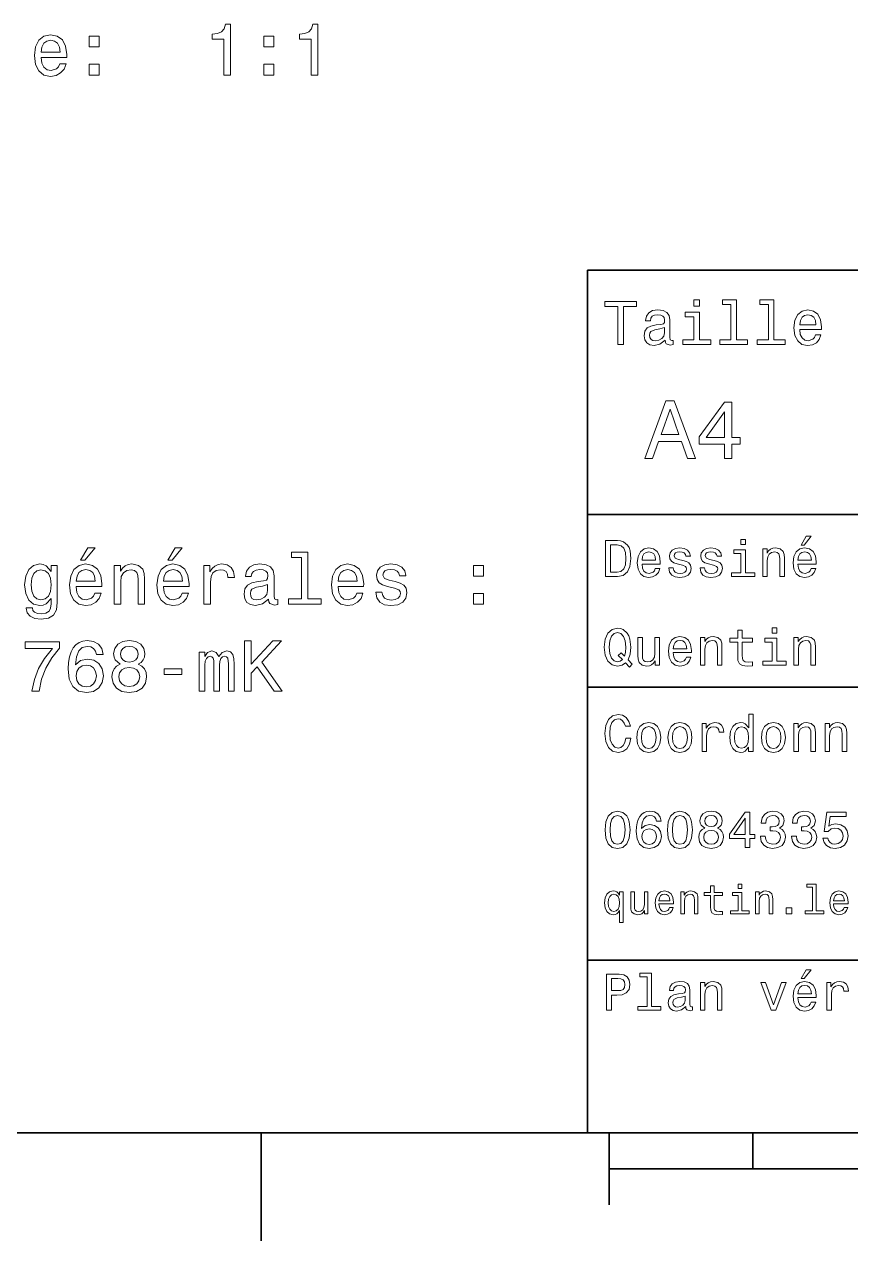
# Model space of a CAD drawing. Extents: x 0 to 297, y 0 to 210.
# Drawn here: x 57.8 to 115.3, y 2.5 to 87.1 of the extents above; entities that cross this region are included whole.
import ezdxf

# ---------------------------------------------------------------- set-up
doc = ezdxf.new("R2010")
doc.units = 0

msp = doc.modelspace()

# ---------------------------------------------------------------- linework, layer by layer
at = {"color": 7, "lineweight": 35}
for p, q in [((97, 10), (97, 70)), ((97, 70), (287, 70)), ((97, 53), (162, 53)), ((97, 41), (162, 41)), ((97, 22), (162, 22)), ((10, 10), (287, 10)), ((97, 10), (287, 10)), ((98.5, 7.5), (198.5, 7.5))]:
    msp.add_line(p, q, dxfattribs=at)
at = {"color": 7, "lineweight": 35, "ltscale": 0.1875}
msp.add_line((74.300003, 10), (74.300003, 2.5), dxfattribs=at)
at = {"color": 7, "lineweight": 35, "ltscale": 0.125}
msp.add_line((98.5, 10), (98.5, 5), dxfattribs=at)
at = {"color": 7, "lineweight": 35, "ltscale": 0.0625}
msp.add_line((108.5, 10), (108.5, 7.5), dxfattribs=at)
at = {"color": 7, "lineweight": 13}
for points in [[(58.988926, 84.805511), (60.764141, 84.805511), (60.769184, 85.012283), (60.688492, 85.592255), (60.466591, 86.025978), (60.113564, 86.288223), (59.644547, 86.384041), (59.185612, 86.28318), (58.832584, 86.000755), (58.60564, 85.541824), (58.524948, 84.936638), (58.600597, 84.316322), (58.827541, 83.862427), (59.175526, 83.580009), (59.629417, 83.484192), (60.022789, 83.549751), (60.345554, 83.721222), (60.582584, 83.993553), (60.718754, 84.356667), (60.279991, 84.356667), (60.189213, 84.154938), (60.05809, 84.003639), (59.684891, 83.882607), (59.397427, 83.93808), (59.180569, 84.114594), (59.03936, 84.402054), (58.988926, 84.790382)], [(71.697861, 83.580009), (72.156792, 83.580009), (72.156792, 87.105225), (71.813858, 87.105225), (71.723076, 86.797592), (71.541519, 86.59082), (71.264145, 86.46978), (70.880859, 86.429436), (70.880859, 86.071365), (71.697861, 86.071365)], [(77.769905, 83.580009), (78.228836, 83.580009), (78.228836, 87.105225), (77.885895, 87.105225), (77.79512, 86.797592), (77.613564, 86.59082), (77.336182, 86.46978), (76.952904, 86.429436), (76.952904, 86.071365), (77.769905, 86.071365)], [(58.988926, 85.178711), (59.044403, 85.526695), (59.180569, 85.783897), (59.387341, 85.940239), (59.659676, 85.995712), (59.926964, 85.940239), (60.133739, 85.783897), (60.259819, 85.526695), (60.305206, 85.178711)], [(62.332588, 85.536781), (63.028549, 85.536781), (63.028549, 86.288223), (62.332588, 86.288223)], [(74.476677, 85.536781), (75.172638, 85.536781), (75.172638, 86.288223), (74.476677, 86.288223)], [(62.332588, 83.580009), (63.028549, 83.580009), (63.028549, 84.331451), (62.332588, 84.331451)], [(74.476677, 83.580009), (75.172638, 83.580009), (75.172638, 84.331451), (74.476677, 84.331451)], [(99.102303, 64.837173), (99.5, 64.837173), (99.5, 67.47406), (100.407784, 67.47406), (100.407784, 67.837173), (98.190201, 67.837173), (98.190201, 67.47406), (99.102303, 67.47406)], [(104.786743, 67.940918), (104.384727, 67.940918), (104.384727, 67.508644), (104.786743, 67.508644)], [(106.969742, 67.621033), (106.969742, 65.157059), (106.187317, 65.157059), (106.187317, 64.837173), (108.128242, 64.837173), (108.128242, 65.157059), (107.350143, 65.157059), (107.350143, 67.940918), (106.373199, 67.940918), (106.373199, 67.621033)], [(109.572044, 67.621033), (109.572044, 65.157059), (108.789627, 65.157059), (108.789627, 64.837173), (110.730545, 64.837173), (110.730545, 65.157059), (109.952454, 65.157059), (109.952454, 67.940918), (108.975502, 67.940918), (108.975502, 67.621033)], [(102.387611, 65.139771), (102.387611, 65.126801), (102.409225, 64.979828), (102.47406, 64.876076), (102.746399, 64.793945), (102.958214, 64.828529), (102.958214, 65.122475), (102.867432, 65.109505), (102.746399, 65.165703), (102.724785, 65.338615), (102.724785, 66.540344), (102.672913, 66.84726), (102.521614, 67.0634), (102.257927, 67.193085), (101.886169, 67.240631), (101.523056, 67.188759), (101.255043, 67.041786), (101.086456, 66.812675), (101.030258, 66.510086), (101.030258, 66.484146), (101.371758, 66.484146), (101.402016, 66.665703), (101.497116, 66.795387), (101.65274, 66.873199), (101.873199, 66.903458), (102.085014, 66.881844), (102.236313, 66.817001), (102.327087, 66.704605), (102.357346, 66.548988), (102.340057, 66.367432), (102.270897, 66.276657), (102.097984, 66.233429), (101.773773, 66.198845), (101.402016, 66.121033), (101.138329, 65.982704), (100.982712, 65.766571), (100.935158, 65.446686), (100.978386, 65.161385), (101.112389, 64.949562), (101.328529, 64.815559), (101.626801, 64.768013), (102.028816, 64.858788)], [(104.773773, 65.157059), (104.773773, 67.080688), (103.796829, 67.080688), (103.796829, 66.756485), (104.393372, 66.756485), (104.393372, 65.157059), (103.615273, 65.157059), (103.615273, 64.837173), (105.560516, 64.837173), (105.560516, 65.157059)], [(111.750717, 65.887604), (113.272339, 65.887604), (113.276657, 66.064842), (113.207497, 66.561958), (113.017288, 66.933716), (112.714699, 67.158501), (112.312683, 67.240631), (111.919312, 67.154175), (111.616714, 66.912102), (111.422188, 66.51873), (111.353027, 66), (111.41787, 65.4683), (111.612396, 65.079247), (111.91066, 64.837173), (112.299713, 64.755043), (112.636887, 64.811234), (112.913544, 64.958214), (113.116714, 65.191643), (113.233429, 65.502876), (112.857346, 65.502876), (112.779541, 65.329971), (112.667145, 65.200287), (112.34726, 65.096542), (112.100868, 65.144089), (111.914986, 65.295387), (111.793945, 65.541786), (111.750717, 65.874634)], [(111.750717, 66.207489), (111.798271, 66.50576), (111.914986, 66.726219), (112.092216, 66.860229), (112.325653, 66.907776), (112.554756, 66.860229), (112.731987, 66.726219), (112.840057, 66.50576), (112.878967, 66.207489)], [(102.344383, 65.649857), (102.292511, 65.425072), (102.154182, 65.252159), (101.946686, 65.139771), (101.691643, 65.100861), (101.527374, 65.122475), (101.41066, 65.191643), (101.337173, 65.312675), (101.315559, 65.481262), (101.332855, 65.632561), (101.402016, 65.740631), (101.678673, 65.861671), (102.028816, 65.913544), (102.344383, 66.017288)], [(100.982712, 56.9049), (101.51297, 56.9049), (101.933716, 58.080692), (103.530258, 58.080692), (103.951012, 56.9049), (104.492798, 56.9049), (103.028816, 60.910664), (102.440926, 60.910664)], [(102.118156, 58.570606), (102.734871, 60.334293), (103.351585, 58.570606)], [(106.521614, 56.9049), (107.040344, 56.9049), (107.040344, 57.896255), (107.610954, 57.896255), (107.610954, 58.357349), (107.040344, 58.357349), (107.040344, 60.818443), (106.515854, 60.818443), (104.763687, 58.403458), (104.763687, 57.896255), (106.521614, 57.896255)], [(105.247841, 58.357349), (106.521614, 60.149857), (106.521614, 58.357349)], [(99.080688, 51.190563), (98.248558, 51.190563), (98.248558, 48.690563), (99.080688, 48.690563), (99.473343, 48.769814), (99.765129, 49.011169), (99.945244, 49.40382), (100.010086, 49.940563), (99.952446, 50.488113), (99.880402, 50.70425), (99.779541, 50.877163), (99.487755, 51.111313), (99.296829, 51.168949)], [(99.055473, 50.891571), (99.329254, 50.837536), (99.516571, 50.671829), (99.628242, 50.376442), (99.664268, 49.940563), (99.624641, 49.519093), (99.51297, 49.223705), (99.322044, 49.047192), (99.055473, 48.989555), (98.583572, 48.989555), (98.583572, 50.891571)], [(107.992798, 51.27702), (107.657784, 51.27702), (107.657784, 50.916786), (107.992798, 50.916786)], [(111.84726, 50.88797), (112.059799, 50.88797), (112.560516, 51.500362), (112.207489, 51.500362)], [(61.736687, 49.84169), (62.034237, 49.84169), (62.735245, 50.699036), (62.241009, 50.699036)], [(67.808731, 49.84169), (68.106277, 49.84169), (68.807289, 50.699036), (68.313049, 50.699036)], [(77.103394, 50.013157), (77.103394, 47.138519), (76.190575, 47.138519), (76.190575, 46.76532), (78.454987, 46.76532), (78.454987, 47.138519), (77.547203, 47.138519), (77.547203, 50.386356), (76.407433, 50.386356), (76.407433, 50.013157)], [(100.784584, 49.565922), (102.052597, 49.565922), (102.056198, 49.713619), (101.998558, 50.127884), (101.840057, 50.437683), (101.587898, 50.625), (101.252884, 50.693443), (100.925072, 50.621399), (100.672913, 50.41967), (100.510803, 50.091862), (100.453171, 49.659584), (100.507202, 49.216499), (100.669312, 48.892292), (100.91787, 48.690563), (101.242073, 48.62212), (101.523056, 48.668949), (101.753601, 48.791428), (101.922913, 48.98595), (102.020172, 49.245319), (101.706772, 49.245319), (101.64193, 49.101227), (101.548271, 48.993156), (101.2817, 48.9067), (101.07637, 48.946327), (100.921471, 49.072407), (100.820602, 49.27774), (100.784584, 49.555115)], [(100.784584, 49.832493), (100.824211, 50.081055), (100.921471, 50.264771), (101.069168, 50.376442), (101.263687, 50.416069), (101.454613, 50.376442), (101.602303, 50.264771), (101.69236, 50.081055), (101.724785, 49.832493)], [(103.623199, 49.818085), (103.317001, 49.890129), (103.090057, 49.972984), (103.014412, 50.142292), (103.036026, 50.261169), (103.111671, 50.347622), (103.234146, 50.401657), (103.41066, 50.423271), (103.579971, 50.401657), (103.713257, 50.336815), (103.799713, 50.239555), (103.835732, 50.109871), (104.145531, 50.109871), (104.145531, 50.117077), (104.091499, 50.351227), (103.943802, 50.534943), (103.713257, 50.650219), (103.41066, 50.693443), (103.104469, 50.650219), (102.881126, 50.531342), (102.740631, 50.354828), (102.697403, 50.131485), (102.729828, 49.915348), (102.830688, 49.76405), (102.996399, 49.655983), (103.237755, 49.580334), (103.590775, 49.493877), (103.806915, 49.40382), (103.864555, 49.331772), (103.886169, 49.223705), (103.853745, 49.09042), (103.767288, 48.989555), (103.626801, 48.924713), (103.439484, 48.903099), (103.241356, 48.924713), (103.09726, 49.000362), (103, 49.122841), (102.960373, 49.292149), (102.654175, 49.292149), (102.704613, 49.003963), (102.852303, 48.795029), (103.086456, 48.668949), (103.41066, 48.62212), (103.749283, 48.668949), (103.997841, 48.795029), (104.149139, 48.996758), (104.203171, 49.259727), (104.163544, 49.486671), (104.051872, 49.641571), (103.868156, 49.742435)], [(105.791786, 49.818085), (105.485588, 49.890129), (105.258644, 49.972984), (105.182999, 50.142292), (105.204613, 50.261169), (105.280258, 50.347622), (105.40274, 50.401657), (105.579254, 50.423271), (105.748558, 50.401657), (105.881844, 50.336815), (105.9683, 50.239555), (106.004326, 50.109871), (106.314117, 50.109871), (106.314117, 50.117077), (106.260086, 50.351227), (106.112396, 50.534943), (105.881844, 50.650219), (105.579254, 50.693443), (105.273056, 50.650219), (105.049713, 50.531342), (104.909225, 50.354828), (104.865997, 50.131485), (104.898415, 49.915348), (104.999283, 49.76405), (105.164986, 49.655983), (105.406342, 49.580334), (105.759369, 49.493877), (105.975502, 49.40382), (106.033142, 49.331772), (106.054756, 49.223705), (106.022339, 49.09042), (105.935883, 48.989555), (105.795387, 48.924713), (105.60807, 48.903099), (105.409943, 48.924713), (105.265854, 49.000362), (105.168587, 49.122841), (105.12896, 49.292149), (104.822769, 49.292149), (104.873199, 49.003963), (105.020897, 48.795029), (105.255043, 48.668949), (105.579254, 48.62212), (105.91787, 48.668949), (106.166428, 48.795029), (106.317726, 48.996758), (106.371758, 49.259727), (106.33213, 49.486671), (106.220459, 49.641571), (106.036743, 49.742435)], [(107.981987, 48.957134), (107.981987, 50.560158), (107.16787, 50.560158), (107.16787, 50.289986), (107.664986, 50.289986), (107.664986, 48.957134), (107.016571, 48.957134), (107.016571, 48.690563), (108.637611, 48.690563), (108.637611, 48.957134)], [(109.181557, 48.690563), (109.498558, 48.690563), (109.498558, 49.807278), (109.530983, 50.063042), (109.635445, 50.250362), (109.797546, 50.365635), (110.013687, 50.408863), (110.1866, 50.372841), (110.29467, 50.275578), (110.348701, 50.113472), (110.366714, 49.897335), (110.366714, 48.690563), (110.683716, 48.690563), (110.683716, 49.962177), (110.669312, 50.217941), (110.604469, 50.430477), (110.39193, 50.625), (110.060516, 50.693443), (109.876801, 50.668228), (109.721901, 50.599785), (109.588615, 50.484512), (109.484146, 50.329613), (109.484146, 50.625), (109.181557, 50.625)], [(111.627518, 49.565922), (112.895531, 49.565922), (112.899132, 49.713619), (112.841499, 50.127884), (112.682999, 50.437683), (112.430832, 50.625), (112.095825, 50.693443), (111.768013, 50.621399), (111.515854, 50.41967), (111.353745, 50.091862), (111.296112, 49.659584), (111.350143, 49.216499), (111.512245, 48.892292), (111.760803, 48.690563), (112.085014, 48.62212), (112.365997, 48.668949), (112.596542, 48.791428), (112.765854, 48.98595), (112.863113, 49.245319), (112.549713, 49.245319), (112.484871, 49.101227), (112.391212, 48.993156), (112.124641, 48.9067), (111.919312, 48.946327), (111.764412, 49.072407), (111.663544, 49.27774), (111.627518, 49.555115)], [(111.627518, 49.832493), (111.667145, 50.081055), (111.764412, 50.264771), (111.912102, 50.376442), (112.106628, 50.416069), (112.297546, 50.376442), (112.445244, 50.264771), (112.535301, 50.081055), (112.567726, 49.832493)], [(60.11277, 46.886356), (60.11277, 49.473534), (59.689137, 49.473534), (59.689137, 49.034771), (59.341156, 49.433186), (59.129337, 49.53405), (58.892307, 49.569355), (58.463634, 49.468491), (58.130779, 49.186069), (57.913921, 48.732178), (57.838272, 48.121948), (57.913921, 47.506676), (58.130779, 47.052784), (58.463634, 46.76532), (58.892307, 46.669498), (59.13438, 46.7048), (59.336113, 46.795578), (59.689137, 47.178864), (59.689137, 46.795578), (59.648792, 46.492985), (59.537842, 46.276127), (59.326023, 46.150047), (59.008301, 46.104656), (58.730923, 46.134918), (58.534237, 46.210564), (58.418243, 46.34169), (58.382942, 46.5182), (57.954266, 46.5182), (57.954266, 46.498028), (58.019829, 46.175262), (58.221558, 45.933186), (58.544323, 45.776848), (58.983086, 45.721371), (59.50758, 45.79702), (59.855564, 46.008835), (60.05225, 46.376991)], [(58.297207, 48.121948), (58.342594, 48.570797), (58.478764, 48.903648), (58.690578, 49.100334), (58.973, 49.17094), (59.27055, 49.100334), (59.492451, 48.903648), (59.62862, 48.570797), (59.67905, 48.121948), (59.62862, 47.663013), (59.492451, 47.335205), (59.27055, 47.133476), (58.973, 47.067913), (58.690578, 47.133476), (58.478764, 47.335205), (58.342594, 47.668056)], [(61.42905, 47.990826), (63.204266, 47.990826), (63.209309, 48.197598), (63.128616, 48.777569), (62.906715, 49.211285), (62.553688, 49.473534), (62.084671, 49.569355), (61.625736, 49.468491), (61.272709, 49.186069), (61.045765, 48.727135), (60.965073, 48.121948), (61.040722, 47.501633), (61.267666, 47.047741), (61.61565, 46.76532), (62.069538, 46.669498), (62.462914, 46.735062), (62.785679, 46.906528), (63.022709, 47.178864), (63.158878, 47.541977), (62.720116, 47.541977), (62.629337, 47.340248), (62.498215, 47.18895), (62.125015, 47.067913), (61.837551, 47.12339), (61.620693, 47.299904), (61.479481, 47.587364), (61.42905, 47.975693)], [(61.42905, 48.364021), (61.484524, 48.712006), (61.620693, 48.969212), (61.827465, 49.125549), (62.0998, 49.181026), (62.367092, 49.125549), (62.573864, 48.969212), (62.699944, 48.712006), (62.745331, 48.364021)], [(64.076744, 46.76532), (64.520546, 46.76532), (64.520546, 48.32872), (64.565933, 48.68679), (64.712189, 48.949036), (64.939133, 49.11042), (65.24173, 49.17094), (65.483803, 49.120506), (65.635101, 48.984341), (65.710754, 48.757393), (65.735962, 48.4548), (65.735962, 46.76532), (66.179771, 46.76532), (66.179771, 48.545578), (66.159592, 48.903648), (66.068817, 49.201199), (65.771271, 49.473534), (65.307297, 49.569355), (65.050087, 49.53405), (64.833229, 49.438232), (64.646629, 49.276848), (64.500374, 49.05999), (64.500374, 49.473534), (64.076744, 49.473534)], [(67.501099, 47.990826), (69.276306, 47.990826), (69.281357, 48.197598), (69.200661, 48.777569), (68.97876, 49.211285), (68.625732, 49.473534), (68.156715, 49.569355), (67.697784, 49.468491), (67.344757, 49.186069), (67.117813, 48.727135), (67.037117, 48.121948), (67.112762, 47.501633), (67.339706, 47.047741), (67.687698, 46.76532), (68.141586, 46.669498), (68.534958, 46.735062), (68.857727, 46.906528), (69.094757, 47.178864), (69.230927, 47.541977), (68.79216, 47.541977), (68.701385, 47.340248), (68.570259, 47.18895), (68.19706, 47.067913), (67.909592, 47.12339), (67.692734, 47.299904), (67.551529, 47.587364), (67.501099, 47.975693)], [(67.501099, 48.364021), (67.556564, 48.712006), (67.692734, 48.969212), (67.899506, 49.125549), (68.171844, 49.181026), (68.439133, 49.125549), (68.645905, 48.969212), (68.771988, 48.712006), (68.817375, 48.364021)], [(70.315216, 46.76532), (70.759018, 46.76532), (70.759018, 48.313591), (70.804413, 48.68679), (70.940575, 48.954079), (71.162476, 49.115463), (71.460022, 49.17094), (71.681931, 49.135635), (71.848358, 49.034771), (71.949219, 48.863304), (71.984528, 48.631313), (72.433365, 48.631313), (72.372849, 49.039814), (72.206421, 49.332321), (71.929047, 49.508835), (71.550804, 49.569355), (71.293602, 49.529007), (71.071701, 49.428143), (70.875015, 49.256676), (70.718674, 49.024685), (70.718674, 49.473534), (70.315216, 49.473534)], [(74.793594, 47.118347), (74.793594, 47.103214), (74.818817, 46.931747), (74.894463, 46.810707), (75.212189, 46.714886), (75.459305, 46.755234), (75.459305, 47.098171), (75.353394, 47.083042), (75.212189, 47.148605), (75.186966, 47.350334), (75.186966, 48.75235), (75.12645, 49.11042), (74.949936, 49.362583), (74.642303, 49.513878), (74.208588, 49.569355), (73.784958, 49.508835), (73.472275, 49.337364), (73.275589, 49.070076), (73.210022, 48.717049), (73.210022, 48.68679), (73.608444, 48.68679), (73.643745, 48.898605), (73.7547, 49.049904), (73.936249, 49.140678), (74.193451, 49.175983), (74.440575, 49.150768), (74.617088, 49.075119), (74.722992, 48.943993), (74.758301, 48.76244), (74.738129, 48.550621), (74.657433, 48.444714), (74.455704, 48.394283), (74.077461, 48.353935), (73.643745, 48.263157), (73.336105, 48.101776), (73.154556, 47.849613), (73.099075, 47.476414), (73.149506, 47.143562), (73.305847, 46.896442), (73.558014, 46.740105), (73.905991, 46.684628), (74.375015, 46.790535)], [(79.645187, 47.990826), (81.420395, 47.990826), (81.425446, 48.197598), (81.344749, 48.777569), (81.122849, 49.211285), (80.769821, 49.473534), (80.300804, 49.569355), (79.841873, 49.468491), (79.488846, 49.186069), (79.261902, 48.727135), (79.181206, 48.121948), (79.256851, 47.501633), (79.483795, 47.047741), (79.831787, 46.76532), (80.285675, 46.669498), (80.679047, 46.735062), (81.001816, 46.906528), (81.238846, 47.178864), (81.375015, 47.541977), (80.936249, 47.541977), (80.845474, 47.340248), (80.714348, 47.18895), (80.341148, 47.067913), (80.05368, 47.12339), (79.836823, 47.299904), (79.695618, 47.587364), (79.645187, 47.975693)], [(79.645187, 48.364021), (79.700653, 48.712006), (79.836823, 48.969212), (80.043594, 49.125549), (80.315933, 49.181026), (80.583221, 49.125549), (80.789993, 48.969212), (80.916077, 48.712006), (80.961464, 48.364021)], [(83.619247, 48.343849), (83.190567, 48.444714), (82.872849, 48.560707), (82.766937, 48.797741), (82.797195, 48.964169), (82.903107, 49.085205), (83.074577, 49.160854), (83.321693, 49.191113), (83.558731, 49.160854), (83.745331, 49.070076), (83.866364, 48.933907), (83.916794, 48.75235), (84.35051, 48.75235), (84.35051, 48.76244), (84.274864, 49.090248), (84.068092, 49.347454), (83.745331, 49.508835), (83.321693, 49.569355), (82.893021, 49.508835), (82.580338, 49.342407), (82.383652, 49.095291), (82.323135, 48.782612), (82.36853, 48.480019), (82.509735, 48.2682), (82.741722, 48.116905), (83.07962, 48.010998), (83.573853, 47.889961), (83.87645, 47.763878), (83.957138, 47.663013), (83.987396, 47.511719), (83.942017, 47.325119), (83.820976, 47.183907), (83.62429, 47.093128), (83.362045, 47.06287), (83.084663, 47.093128), (82.882935, 47.199036), (82.746765, 47.370506), (82.691292, 47.60754), (82.262619, 47.60754), (82.333221, 47.204082), (82.539993, 46.911575), (82.867805, 46.735062), (83.321693, 46.669498), (83.795761, 46.735062), (84.143738, 46.911575), (84.35556, 47.193993), (84.431206, 47.562149), (84.375732, 47.879871), (84.219391, 48.096733), (83.962189, 48.237942)], [(89.06089, 48.722092), (89.756851, 48.722092), (89.756851, 49.473534), (89.06089, 49.473534)], [(74.743164, 47.713448), (74.682648, 47.451199), (74.521271, 47.24947), (74.27919, 47.118347), (73.981644, 47.072956), (73.789993, 47.098171), (73.653831, 47.178864), (73.5681, 47.320076), (73.542877, 47.516762), (73.563049, 47.693275), (73.643745, 47.819355), (73.966507, 47.960564), (74.375015, 48.021084), (74.743164, 48.14212)], [(89.06089, 46.76532), (89.756851, 46.76532), (89.756851, 47.516762), (89.06089, 47.516762)], [(99.642654, 42.685879), (99.916428, 42.401295), (100.107346, 42.592216), (99.811958, 42.894814), (99.963257, 43.305473), (100.010086, 43.780979), (99.941643, 44.339336), (99.862389, 44.56628), (99.757927, 44.753601), (99.46254, 45.009365), (99.282417, 45.074207), (99.084297, 45.099422), (98.702446, 45.009365), (98.41066, 44.757202), (98.223343, 44.342937), (98.158501, 43.780979), (98.223343, 43.219021), (98.407059, 42.804756), (98.698845, 42.548992), (99.084297, 42.462536), (99.397697, 42.520172)], [(107.438042, 44.130402), (107.438042, 43.161381), (107.459656, 42.84798), (107.560516, 42.631844), (107.762245, 42.505764), (108.104469, 42.462536), (108.479111, 42.480545), (108.479111, 42.754322), (108.20533, 42.732708), (107.956772, 42.761528), (107.823486, 42.851585), (107.765854, 43.00288), (107.755043, 43.215416), (107.755043, 44.130402), (108.479111, 44.130402), (108.479111, 44.400574), (107.755043, 44.400574), (107.755043, 44.966137), (107.438042, 44.966137), (107.438042, 44.400574), (106.890488, 44.400574), (106.890488, 44.130402)], [(110.161385, 45.117435), (109.82637, 45.117435), (109.82637, 44.757202), (110.161385, 44.757202)], [(58.347637, 40.718491), (58.857006, 40.718491), (59.02343, 41.550625), (59.315937, 42.327282), (59.729485, 43.048462), (60.269108, 43.724255), (60.269108, 44.142841), (57.86853, 44.142841), (57.86853, 43.683907), (59.784958, 43.683907), (59.230202, 43.003075), (58.811615, 42.291977), (58.519108, 41.535492)], [(63.295044, 43.275406), (63.199223, 43.683907), (62.977322, 43.986504), (62.63438, 44.178146), (62.190578, 44.243706), (61.893028, 44.208405), (61.635822, 44.112583), (61.408878, 43.956242), (61.217236, 43.734341), (61.065937, 43.456963), (60.954987, 43.119068), (60.88438, 42.720654), (60.864208, 42.271805), (60.944901, 41.555668), (61.192017, 41.036213), (61.590435, 40.723534), (62.135101, 40.617626), (62.624294, 40.708405), (62.997494, 40.945435), (63.239567, 41.318634), (63.325302, 41.792698), (63.239567, 42.271805), (63.00758, 42.639961), (62.649509, 42.871948), (62.205708, 42.952641), (61.726601, 42.851776), (61.36853, 42.564312), (61.44418, 43.119068), (61.605564, 43.517483), (61.85268, 43.754513), (62.195621, 43.835205), (62.447781, 43.794861), (62.639423, 43.688953), (62.765507, 43.51244), (62.831066, 43.275406)], [(64.495331, 42.604656), (64.238129, 42.463448), (64.061615, 42.266762), (63.950665, 42.019642), (63.915359, 41.722092), (63.996052, 41.273247), (64.228043, 40.925262), (64.606277, 40.703362), (65.120697, 40.617626), (65.630058, 40.703362), (66.008301, 40.925262), (66.240288, 41.273247), (66.326019, 41.722092), (66.285675, 42.019642), (66.179771, 42.266762), (65.998215, 42.463448), (65.746048, 42.604656), (65.947784, 42.725697), (66.088989, 42.89212), (66.174728, 43.093849), (66.204987, 43.340969), (66.124298, 43.699039), (65.912476, 43.986504), (65.569534, 44.173103), (65.120697, 44.243706), (64.666801, 44.173103), (64.32386, 43.986504), (64.107002, 43.699039), (64.031357, 43.340969), (64.056572, 43.093849), (64.142303, 42.89212)], [(73.134377, 40.718491), (73.598358, 40.718491), (73.598358, 41.964169), (74.011902, 42.40797), (75.186966, 40.718491), (75.751816, 40.718491), (74.339706, 42.745869), (75.711472, 44.218491), (75.096191, 44.218491), (73.598358, 42.599613), (73.598358, 44.218491), (73.134377, 44.218491)], [(99.415703, 42.916428), (99.260803, 42.801151), (99.084297, 42.765129), (98.850143, 42.829971), (98.666428, 43.024494), (98.543945, 43.341499), (98.504326, 43.780979), (98.543945, 44.216858), (98.662827, 44.537464), (98.846542, 44.731987), (99.084297, 44.80043), (99.318443, 44.731987), (99.502159, 44.533859), (99.62104, 44.213257), (99.664268, 43.780979), (99.631844, 43.406338), (99.5634, 43.150578), (99.329254, 43.395531), (99.134727, 43.211815)], [(101.998558, 44.465416), (101.681557, 44.465416), (101.681557, 43.348701), (101.645531, 43.089336), (101.541069, 42.902016), (101.37896, 42.786743), (101.166428, 42.750721), (100.997116, 42.779537), (100.889046, 42.865993), (100.827812, 43.013687), (100.8134, 43.222622), (100.8134, 44.465416), (100.496399, 44.465416), (100.496399, 43.193802), (100.507202, 42.938038), (100.575645, 42.725502), (100.784584, 42.530979), (101.119598, 42.462536), (101.299713, 42.487751), (101.454613, 42.552593), (101.587898, 42.664265), (101.695969, 42.826366), (101.695969, 42.530979), (101.998558, 42.530979)], [(102.953171, 43.406338), (104.221184, 43.406338), (104.224785, 43.554035), (104.167145, 43.9683), (104.008644, 44.278099), (103.756485, 44.465416), (103.421471, 44.533859), (103.093658, 44.461815), (102.841499, 44.260086), (102.679398, 43.932278), (102.621758, 43.5), (102.675797, 43.056915), (102.837898, 42.732708), (103.086456, 42.530979), (103.41066, 42.462536), (103.691643, 42.509365), (103.922188, 42.631844), (104.091499, 42.826366), (104.188759, 43.085735), (103.875359, 43.085735), (103.810516, 42.941643), (103.716858, 42.833572), (103.450287, 42.747116), (103.244957, 42.786743), (103.090057, 42.912823), (102.989197, 43.118156), (102.953171, 43.395531)], [(102.953171, 43.672909), (102.992798, 43.921471), (103.090057, 44.105186), (103.237755, 44.216858), (103.432274, 44.256485), (103.623199, 44.216858), (103.770897, 44.105186), (103.860954, 43.921471), (103.893372, 43.672909)], [(104.844383, 42.530979), (105.161385, 42.530979), (105.161385, 43.647694), (105.193802, 43.903458), (105.298271, 44.090778), (105.460373, 44.206051), (105.676514, 44.249279), (105.849426, 44.213257), (105.957497, 44.115993), (106.011528, 43.953888), (106.029541, 43.737751), (106.029541, 42.530979), (106.346542, 42.530979), (106.346542, 43.802593), (106.33213, 44.058357), (106.267288, 44.270893), (106.054756, 44.465416), (105.723343, 44.533859), (105.539627, 44.508644), (105.384727, 44.440201), (105.251442, 44.324928), (105.146973, 44.170029), (105.146973, 44.465416), (104.844383, 44.465416)], [(110.150574, 42.79755), (110.150574, 44.400574), (109.336456, 44.400574), (109.336456, 44.130402), (109.833572, 44.130402), (109.833572, 42.79755), (109.185158, 42.79755), (109.185158, 42.530979), (110.806198, 42.530979), (110.806198, 42.79755)], [(111.350143, 42.530979), (111.667145, 42.530979), (111.667145, 43.647694), (111.69957, 43.903458), (111.804031, 44.090778), (111.966141, 44.206051), (112.182274, 44.249279), (112.355186, 44.213257), (112.463257, 44.115993), (112.517288, 43.953888), (112.535301, 43.737751), (112.535301, 42.530979), (112.852303, 42.530979), (112.852303, 43.802593), (112.837898, 44.058357), (112.773056, 44.270893), (112.560516, 44.465416), (112.229103, 44.533859), (112.045387, 44.508644), (111.890488, 44.440201), (111.757202, 44.324928), (111.65274, 44.170029), (111.65274, 44.465416), (111.350143, 44.465416)], [(64.51046, 43.300625), (64.550812, 43.522526), (64.671844, 43.693996), (64.863487, 43.799904), (65.120697, 43.840248), (65.372849, 43.799904), (65.564499, 43.693996), (65.685532, 43.522526), (65.730927, 43.300625), (65.685532, 43.073677), (65.564499, 42.897163), (65.372849, 42.78117), (65.120697, 42.745869), (64.863487, 42.786213), (64.671844, 42.897163), (64.550812, 43.073677)], [(69.972275, 40.718491), (70.380775, 40.718491), (70.380775, 42.529011), (70.405991, 42.801342), (70.481644, 42.998028), (70.597633, 43.114025), (70.748932, 43.159412), (70.869965, 43.119068), (70.950661, 43.018204), (70.991013, 42.846733), (71.006134, 42.619789), (71.006134, 40.718491), (71.38942, 40.718491), (71.38942, 42.529011), (71.414642, 42.796299), (71.490288, 42.992985), (71.611328, 43.114025), (71.762619, 43.159412), (71.883659, 43.119068), (71.964355, 43.018204), (72.014786, 42.619789), (72.014786, 40.718491), (72.423279, 40.718491), (72.423279, 42.589527), (72.398071, 42.977856), (72.317375, 43.275406), (72.155991, 43.456963), (71.893745, 43.522526), (71.586105, 43.421661), (71.349075, 43.129154), (71.162476, 43.416618), (70.849792, 43.522526), (70.562332, 43.421661), (70.365646, 43.13924), (70.365646, 43.426704), (69.972275, 43.426704)], [(62.836109, 41.787655), (62.780636, 41.469933), (62.639423, 41.227856), (62.412479, 41.066475), (62.130058, 41.016041), (61.832508, 41.066475), (61.605564, 41.222813), (61.459309, 41.46489), (61.413921, 41.782612), (61.464352, 42.095291), (61.605564, 42.332325), (61.837551, 42.48362), (62.15023, 42.539097), (62.422565, 42.48362), (62.639423, 42.337368), (62.780636, 42.100334)], [(64.399506, 41.732178), (64.444901, 41.99947), (64.591156, 42.201199), (64.8181, 42.332325), (65.120697, 42.377712), (65.418243, 42.332325), (65.645187, 42.201199), (65.791443, 41.99947), (65.841873, 41.732178), (65.791443, 41.444714), (65.645187, 41.227856), (65.418243, 41.086647), (65.120697, 41.041256), (64.8181, 41.086647), (64.591156, 41.227856), (64.444901, 41.444714)], [(67.546478, 41.87339), (68.766945, 41.87339), (68.766945, 42.271805), (67.546478, 42.271805)], [(99.66787, 37.460373), (99.595818, 37.15778), (99.476944, 36.941643), (99.311241, 36.808357), (99.116714, 36.765129), (98.882568, 36.829971), (98.698845, 37.024494), (98.57637, 37.341499), (98.536743, 37.780979), (98.57637, 38.216858), (98.695244, 38.537464), (98.87896, 38.731987), (99.116714, 38.80043), (99.289627, 38.764408), (99.437317, 38.663544), (99.552597, 38.501442), (99.631844, 38.278099), (99.97406, 38.278099), (99.865997, 38.620316), (99.678673, 38.879681), (99.422913, 39.041786), (99.116714, 39.099422), (98.734871, 39.009365), (98.443085, 38.757202), (98.25576, 38.342937), (98.190926, 37.780979), (98.25576, 37.219021), (98.443085, 36.804756), (98.734871, 36.548992), (99.116714, 36.462536), (99.451729, 36.530979), (99.721901, 36.721901), (99.912827, 37.035301), (100.013687, 37.460373)], [(108.201729, 36.829971), (108.201729, 36.530979), (108.51873, 36.530979), (108.51873, 39.117435), (108.20533, 39.117435), (108.20533, 38.170029), (107.963974, 38.443802), (107.816284, 38.508644), (107.646973, 38.533859), (107.340775, 38.461815), (107.103027, 38.260086), (106.948128, 37.935879), (106.894089, 37.5), (106.948128, 37.064121), (107.103027, 36.736309), (107.340775, 36.530979), (107.646973, 36.462536), (107.816284, 36.487751), (107.967575, 36.552593)], [(100.413544, 37.496399), (100.471184, 37.056915), (100.636887, 36.732708), (100.899857, 36.530979), (101.252884, 36.462536), (101.602303, 36.530979), (101.865273, 36.729107), (102.030983, 37.053314), (102.092216, 37.496399), (102.030983, 37.935879), (101.865273, 38.263687), (101.602303, 38.461815), (101.252884, 38.533859), (100.899857, 38.461815), (100.636887, 38.260086), (100.471184, 37.935879)], [(100.737755, 37.5), (100.770172, 37.824207), (100.87104, 38.058357), (101.033142, 38.20245), (101.252884, 38.25288), (101.469017, 38.20245), (101.631126, 38.061958), (101.731987, 37.824207), (101.768013, 37.5), (101.731987, 37.172188), (101.631126, 36.934437), (101.469017, 36.790344), (101.252884, 36.743515), (101.033142, 36.790344), (100.87104, 36.934437), (100.770172, 37.172188)], [(102.58213, 37.496399), (102.639771, 37.056915), (102.805473, 36.732708), (103.068443, 36.530979), (103.421471, 36.462536), (103.770897, 36.530979), (104.033859, 36.729107), (104.19957, 37.053314), (104.260803, 37.496399), (104.19957, 37.935879), (104.033859, 38.263687), (103.770897, 38.461815), (103.421471, 38.533859), (103.068443, 38.461815), (102.805473, 38.260086), (102.639771, 37.935879)], [(102.906342, 37.5), (102.938759, 37.824207), (103.039627, 38.058357), (103.201729, 38.20245), (103.421471, 38.25288), (103.637611, 38.20245), (103.799713, 38.061958), (103.900574, 37.824207), (103.9366, 37.5), (103.900574, 37.172188), (103.799713, 36.934437), (103.637611, 36.790344), (103.421471, 36.743515), (103.201729, 36.790344), (103.039627, 36.934437), (102.938759, 37.172188)], [(104.963257, 36.530979), (105.280258, 36.530979), (105.280258, 37.636887), (105.312683, 37.903458), (105.409943, 38.094379), (105.568443, 38.209652), (105.780983, 38.249279), (105.939484, 38.224064), (106.058357, 38.152016), (106.130402, 38.029537), (106.155617, 37.863831), (106.476227, 37.863831), (106.432999, 38.155621), (106.314117, 38.364552), (106.115997, 38.490635), (105.845825, 38.533859), (105.662102, 38.505043), (105.503601, 38.432995), (105.363113, 38.310516), (105.251442, 38.144814), (105.251442, 38.465416), (104.963257, 38.465416)], [(107.701012, 38.249279), (107.909943, 38.198845), (108.068443, 38.058357), (108.162102, 37.824207), (108.198128, 37.5), (108.162102, 37.172188), (108.068443, 36.938038), (107.909943, 36.793949), (107.701012, 36.747116), (107.502884, 36.793949), (107.351585, 36.938038), (107.250717, 37.175793), (107.2183, 37.5), (107.250717, 37.820606), (107.351585, 38.054756), (107.502884, 38.198845)], [(109.087898, 37.496399), (109.145531, 37.056915), (109.311241, 36.732708), (109.574203, 36.530979), (109.927231, 36.462536), (110.276657, 36.530979), (110.539627, 36.729107), (110.70533, 37.053314), (110.766571, 37.496399), (110.70533, 37.935879), (110.539627, 38.263687), (110.276657, 38.461815), (109.927231, 38.533859), (109.574203, 38.461815), (109.311241, 38.260086), (109.145531, 37.935879)], [(109.412102, 37.5), (109.444527, 37.824207), (109.545387, 38.058357), (109.707489, 38.20245), (109.927231, 38.25288), (110.143372, 38.20245), (110.305473, 38.061958), (110.406342, 37.824207), (110.44236, 37.5), (110.406342, 37.172188), (110.305473, 36.934437), (110.143372, 36.790344), (109.927231, 36.743515), (109.707489, 36.790344), (109.545387, 36.934437), (109.444527, 37.172188)], [(111.350143, 36.530979), (111.667145, 36.530979), (111.667145, 37.647694), (111.69957, 37.903458), (111.804031, 38.090778), (111.966141, 38.206051), (112.182274, 38.249279), (112.355186, 38.213257), (112.463257, 38.115993), (112.517288, 37.953888), (112.535301, 37.737751), (112.535301, 36.530979), (112.852303, 36.530979), (112.852303, 37.802593), (112.837898, 38.058357), (112.773056, 38.270893), (112.560516, 38.465416), (112.229103, 38.533859), (112.045387, 38.508644), (111.890488, 38.440201), (111.757202, 38.324928), (111.65274, 38.170029), (111.65274, 38.465416), (111.350143, 38.465416)], [(113.51873, 36.530979), (113.835732, 36.530979), (113.835732, 37.647694), (113.868156, 37.903458), (113.972626, 38.090778), (114.134727, 38.206051), (114.350861, 38.249279), (114.523773, 38.213257), (114.631844, 38.115993), (114.685883, 37.953888), (114.703888, 37.737751), (114.703888, 36.530979), (115.020889, 36.530979), (115.020889, 37.802593), (115.006485, 38.058357), (114.941643, 38.270893), (114.729111, 38.465416), (114.39769, 38.533859), (114.213974, 38.508644), (114.059082, 38.440201), (113.925789, 38.324928), (113.821327, 38.170029), (113.821327, 38.465416), (113.51873, 38.465416)], [(98.216141, 31.071325), (98.270172, 30.505762), (98.439484, 30.102304), (98.709656, 29.857347), (99.084297, 29.778097), (99.45533, 29.857347), (99.725502, 30.102304), (99.891212, 30.505762), (99.948845, 31.071325), (99.891212, 31.633286), (99.822769, 31.856628), (99.725502, 32.040344), (99.45533, 32.285301), (99.084297, 32.368156), (98.709656, 32.285301), (98.439484, 32.036743), (98.270172, 31.633286)], [(102.117432, 31.676512), (102.048988, 31.9683), (101.890488, 32.184437), (101.645531, 32.321323), (101.328529, 32.368156), (101.115997, 32.342937), (100.932274, 32.274494), (100.770172, 32.162823), (100.633286, 32.004322), (100.525215, 31.806194), (100.445969, 31.56484), (100.395531, 31.280258), (100.381126, 30.959654), (100.438759, 30.448126), (100.615273, 30.077089), (100.899857, 29.853746), (101.288902, 29.778097), (101.638329, 29.842939), (101.9049, 30.012247), (102.077812, 30.278818), (102.139046, 30.617435), (102.077812, 30.959654), (101.912102, 31.222622), (101.656342, 31.388329), (101.33934, 31.445965), (100.997116, 31.373919), (100.741356, 31.168587), (100.795387, 31.56484), (100.91066, 31.849422), (101.087173, 32.01873), (101.33213, 32.076366), (101.512245, 32.04755), (101.649132, 31.971901), (101.739197, 31.845821), (101.786026, 31.676512)], [(102.553314, 31.071325), (102.607346, 30.505762), (102.776657, 30.102304), (103.046829, 29.857347), (103.421471, 29.778097), (103.792511, 29.857347), (104.062683, 30.102304), (104.228386, 30.505762), (104.286026, 31.071325), (104.228386, 31.633286), (104.159943, 31.856628), (104.062683, 32.040344), (103.792511, 32.285301), (103.421471, 32.368156), (103.046829, 32.285301), (102.776657, 32.036743), (102.607346, 31.633286)], [(105.143372, 31.197405), (104.959656, 31.09654), (104.833572, 30.956051), (104.754326, 30.779539), (104.729111, 30.567001), (104.786743, 30.246397), (104.952454, 29.997837), (105.222626, 29.839336), (105.590057, 29.778097), (105.953888, 29.839336), (106.22406, 29.997837), (106.389771, 30.246397), (106.451012, 30.567001), (106.422188, 30.779539), (106.346542, 30.956051), (106.216858, 31.09654), (106.036743, 31.197405), (106.180832, 31.283861), (106.2817, 31.402737), (106.342941, 31.546829), (106.364555, 31.723343), (106.306915, 31.979107), (106.155617, 32.184437), (105.91066, 32.317722), (105.590057, 32.368156), (105.265854, 32.317722), (105.020897, 32.184437), (104.865997, 31.979107), (104.811958, 31.723343), (104.829971, 31.546829), (104.891212, 31.402737)], [(107.956772, 29.850143), (108.280983, 29.850143), (108.280983, 30.46974), (108.637611, 30.46974), (108.637611, 30.757925), (108.280983, 30.757925), (108.280983, 32.296108), (107.953171, 32.296108), (106.85807, 30.786743), (106.85807, 30.46974), (107.956772, 30.46974)], [(109.019455, 30.635447), (109.019455, 30.610229), (109.077087, 30.264408), (109.246399, 30.005043), (109.51297, 29.839336), (109.865997, 29.778097), (110.240631, 29.839336), (110.521614, 29.997837), (110.701729, 30.25), (110.766571, 30.574207), (110.737755, 30.786743), (110.658501, 30.959654), (110.528816, 31.092939), (110.355911, 31.190201), (110.590057, 31.384726), (110.672913, 31.694523), (110.618874, 31.975504), (110.463974, 32.188038), (110.211815, 32.321323), (109.865997, 32.368156), (109.541786, 32.310516), (109.293228, 32.152016), (109.131126, 31.899855), (109.077087, 31.56484), (109.077087, 31.539625), (109.397697, 31.539625), (109.426514, 31.770172), (109.520172, 31.935879), (109.671471, 32.036743), (109.884003, 32.072765), (110.071327, 32.043949), (110.208214, 31.9683), (110.291069, 31.845821), (110.323486, 31.680115), (110.291069, 31.503601), (110.204613, 31.384726), (110.053314, 31.312679), (109.847984, 31.291065), (109.707489, 31.294668), (109.707489, 31.010086), (109.884003, 31.01729), (110.110947, 30.984869), (110.280258, 30.898415), (110.381126, 30.757925), (110.417145, 30.574207), (110.377518, 30.365273), (110.273056, 30.210375), (110.107346, 30.113111), (109.887604, 30.08069), (109.66066, 30.116714), (109.494957, 30.224783), (109.390488, 30.397694), (109.350861, 30.635447)], [(111.188042, 30.635447), (111.188042, 30.610229), (111.245674, 30.264408), (111.414986, 30.005043), (111.681557, 29.839336), (112.034584, 29.778097), (112.409225, 29.839336), (112.690201, 29.997837), (112.870316, 30.25), (112.935158, 30.574207), (112.906342, 30.786743), (112.827087, 30.959654), (112.697403, 31.092939), (112.524498, 31.190201), (112.758644, 31.384726), (112.841499, 31.694523), (112.78746, 31.975504), (112.632568, 32.188038), (112.380402, 32.321323), (112.034584, 32.368156), (111.710373, 32.310516), (111.461815, 32.152016), (111.299713, 31.899855), (111.245674, 31.56484), (111.245674, 31.539625), (111.566284, 31.539625), (111.5951, 31.770172), (111.688759, 31.935879), (111.840057, 32.036743), (112.052597, 32.072765), (112.239914, 32.043949), (112.376801, 31.9683), (112.459656, 31.845821), (112.492073, 31.680115), (112.459656, 31.503601), (112.373199, 31.384726), (112.221901, 31.312679), (112.016571, 31.291065), (111.876083, 31.294668), (111.876083, 31.010086), (112.052597, 31.01729), (112.279541, 30.984869), (112.448845, 30.898415), (112.549713, 30.757925), (112.585732, 30.574207), (112.546112, 30.365273), (112.441643, 30.210375), (112.27594, 30.113111), (112.056198, 30.08069), (111.829254, 30.116714), (111.663544, 30.224783), (111.559074, 30.397694), (111.519455, 30.635447)], [(113.371033, 30.502161), (113.450287, 30.206772), (113.626801, 29.976225), (113.886169, 29.832132), (114.217575, 29.778097), (114.581413, 29.842939), (114.865997, 30.019451), (115.046112, 30.300432), (115.114555, 30.660662), (115.053314, 30.995676), (114.880402, 31.258644), (114.610229, 31.427954), (114.260803, 31.489193), (113.990631, 31.445965), (113.7817, 31.327089), (113.882568, 32.000721), (114.977661, 32.000721), (114.977661, 32.296108), (113.641212, 32.296108), (113.443085, 30.970461), (113.73127, 30.970461), (113.940201, 31.139769), (114.206772, 31.201008), (114.437317, 31.161383), (114.613831, 31.046108), (114.725502, 30.869596), (114.765129, 30.642651), (114.725502, 30.415705), (114.610229, 30.239193), (114.433716, 30.127522), (114.206772, 30.087896), (114.015854, 30.113111), (113.868156, 30.195965), (113.760086, 30.325647), (113.706055, 30.502161)], [(98.561958, 31.071325), (98.590775, 31.507204), (98.680832, 31.820604), (98.842941, 32.004322), (99.084297, 32.069164), (99.322044, 32.004322), (99.484146, 31.820604), (99.574211, 31.507204), (99.603027, 31.071325), (99.574211, 30.631844), (99.484146, 30.318443), (99.322044, 30.134726), (99.084297, 30.073486), (98.842941, 30.134726), (98.680832, 30.318443), (98.590775, 30.631844)], [(102.899139, 31.071325), (102.927956, 31.507204), (103.018013, 31.820604), (103.180115, 32.004322), (103.421471, 32.069164), (103.659225, 32.004322), (103.821327, 31.820604), (103.911385, 31.507204), (103.940201, 31.071325), (103.911385, 30.631844), (103.821327, 30.318443), (103.659225, 30.134726), (103.421471, 30.073486), (103.180115, 30.134726), (103.018013, 30.318443), (102.927956, 30.631844)], [(105.154182, 31.694523), (105.182999, 31.853025), (105.269455, 31.975504), (105.406342, 32.051151), (105.590057, 32.079971), (105.770172, 32.051151), (105.907059, 31.975504), (105.993515, 31.853025), (106.02594, 31.694523), (105.993515, 31.532419), (105.907059, 31.40634), (105.770172, 31.323486), (105.590057, 31.298271), (105.406342, 31.327089), (105.269455, 31.40634), (105.182999, 31.532419)], [(107.16066, 30.757925), (107.956772, 31.878241), (107.956772, 30.757925)], [(101.789627, 30.613832), (101.75, 30.386887), (101.649132, 30.213976), (101.48703, 30.098703), (101.285301, 30.062679), (101.072769, 30.098703), (100.91066, 30.210375), (100.806198, 30.383286), (100.773773, 30.610229), (100.809799, 30.833572), (100.91066, 31.002882), (101.07637, 31.11095), (101.299713, 31.150576), (101.49424, 31.11095), (101.649132, 31.006483), (101.75, 30.837175)], [(105.074928, 30.574207), (105.107346, 30.765129), (105.211815, 30.909222), (105.373917, 31.002882), (105.590057, 31.035301), (105.802597, 31.002882), (105.964699, 30.909222), (106.069168, 30.765129), (106.105186, 30.574207), (106.069168, 30.368876), (105.964699, 30.213976), (105.802597, 30.113111), (105.590057, 30.08069), (105.373917, 30.113111), (105.211815, 30.213976), (105.107346, 30.368876)], [(105.55043, 26.504324), (105.55043, 25.729107), (105.567726, 25.478388), (105.648415, 25.305477), (105.809799, 25.204613), (106.083572, 25.170031), (106.383286, 25.184439), (106.383286, 25.40346), (106.164261, 25.386168), (105.965416, 25.409224), (105.858788, 25.48127), (105.812683, 25.602306), (105.804031, 25.772335), (105.804031, 26.504324), (106.383286, 26.504324), (106.383286, 26.720463), (105.804031, 26.720463), (105.804031, 27.172913), (105.55043, 27.172913), (105.55043, 26.720463), (105.112389, 26.720463), (105.112389, 26.504324)], [(107.729111, 27.293949), (107.461098, 27.293949), (107.461098, 27.005764), (107.729111, 27.005764)], [(112.654175, 27.080692), (112.654175, 25.438042), (112.132561, 25.438042), (112.132561, 25.224785), (113.426514, 25.224785), (113.426514, 25.438042), (112.907776, 25.438042), (112.907776, 27.293949), (112.256485, 27.293949), (112.256485, 27.080692)], [(99.221901, 26.533142), (99.132568, 26.662825), (99.0317, 26.755045), (98.913544, 26.806917), (98.778099, 26.827091), (98.533142, 26.769453), (98.342941, 26.60807), (98.219017, 26.348703), (98.175789, 26), (98.219017, 25.648417), (98.342941, 25.38905), (98.533142, 25.224785), (98.778099, 25.170031), (98.913544, 25.187321), (99.028816, 25.236313), (99.129684, 25.325649), (99.221901, 25.461096), (99.221901, 24.62536), (99.475502, 24.62536), (99.475502, 26.772335), (99.221901, 26.772335)], [(98.435158, 26), (98.461098, 26.256485), (98.541786, 26.443806), (98.662827, 26.559078), (98.821327, 26.599424), (98.988472, 26.559078), (99.115273, 26.446688), (99.190201, 26.259367), (99.219017, 26), (99.190201, 25.737753), (99.115273, 25.550434), (98.988472, 25.43516), (98.821327, 25.397696), (98.662827, 25.43516), (98.541786, 25.550434), (98.461098, 25.740635)], [(101.198845, 26.772335), (100.945244, 26.772335), (100.945244, 25.878963), (100.916428, 25.671471), (100.832855, 25.521614), (100.703171, 25.429396), (100.533142, 25.400578), (100.397697, 25.423632), (100.311241, 25.492796), (100.262245, 25.610952), (100.250717, 25.778099), (100.250717, 26.772335), (99.997116, 26.772335), (99.997116, 25.755045), (100.00576, 25.550434), (100.060516, 25.380404), (100.227669, 25.224785), (100.495674, 25.170031), (100.639771, 25.190203), (100.763687, 25.242075), (100.870316, 25.331413), (100.956772, 25.461096), (100.956772, 25.224785), (101.198845, 25.224785)], [(101.96254, 25.925074), (102.976944, 25.925074), (102.979828, 26.043228), (102.933716, 26.374641), (102.806915, 26.622478), (102.605186, 26.772335), (102.337173, 26.827091), (102.074928, 26.769453), (101.873199, 26.60807), (101.743515, 26.345821), (101.697403, 26), (101.740631, 25.645535), (101.870316, 25.386168), (102.069168, 25.224785), (102.328529, 25.170031), (102.553314, 25.207495), (102.737755, 25.305477), (102.873199, 25.461096), (102.951012, 25.668589), (102.700287, 25.668589), (102.648415, 25.553314), (102.573486, 25.46686), (102.360229, 25.397696), (102.195969, 25.429396), (102.072044, 25.53026), (101.991356, 25.694525), (101.96254, 25.916428)], [(101.96254, 26.138329), (101.99424, 26.337177), (102.072044, 26.48415), (102.190201, 26.573488), (102.345825, 26.605188), (102.498558, 26.573488), (102.616714, 26.48415), (102.688759, 26.337177), (102.714699, 26.138329)], [(103.475502, 25.224785), (103.729103, 25.224785), (103.729103, 26.118156), (103.755043, 26.322767), (103.838615, 26.472624), (103.9683, 26.564842), (104.141212, 26.599424), (104.279541, 26.570606), (104.365997, 26.492796), (104.409225, 26.363113), (104.42363, 26.190203), (104.42363, 25.224785), (104.677231, 25.224785), (104.677231, 26.242077), (104.665703, 26.446688), (104.613831, 26.616716), (104.443802, 26.772335), (104.178673, 26.827091), (104.0317, 26.806917), (103.907784, 26.752163), (103.801155, 26.659943), (103.717575, 26.536024), (103.717575, 26.772335), (103.475502, 26.772335)], [(107.720459, 25.438042), (107.720459, 26.720463), (107.069168, 26.720463), (107.069168, 26.504324), (107.466858, 26.504324), (107.466858, 25.438042), (106.948128, 25.438042), (106.948128, 25.224785), (108.244957, 25.224785), (108.244957, 25.438042)], [(108.680115, 25.224785), (108.933716, 25.224785), (108.933716, 26.118156), (108.959656, 26.322767), (109.043228, 26.472624), (109.172913, 26.564842), (109.345825, 26.599424), (109.484146, 26.570606), (109.570602, 26.492796), (109.613831, 26.363113), (109.628242, 26.190203), (109.628242, 25.224785), (109.881844, 25.224785), (109.881844, 26.242077), (109.870316, 26.446688), (109.818443, 26.616716), (109.648415, 26.772335), (109.383286, 26.827091), (109.236313, 26.806917), (109.112389, 26.752163), (109.00576, 26.659943), (108.922188, 26.536024), (108.922188, 26.772335), (108.680115, 26.772335)], [(114.106628, 25.925074), (115.121033, 25.925074), (115.123917, 26.043228), (115.077805, 26.374641), (114.951004, 26.622478), (114.749283, 26.772335), (114.481262, 26.827091), (114.219017, 26.769453), (114.017288, 26.60807), (113.887604, 26.345821), (113.841499, 26), (113.884727, 25.645535), (114.014404, 25.386168), (114.213257, 25.224785), (114.472626, 25.170031), (114.697403, 25.207495), (114.881844, 25.305477), (115.017288, 25.461096), (115.0951, 25.668589), (114.844376, 25.668589), (114.792503, 25.553314), (114.717575, 25.46686), (114.504318, 25.397696), (114.340057, 25.429396), (114.216141, 25.53026), (114.135445, 25.694525), (114.106628, 25.916428)], [(114.106628, 26.138329), (114.138329, 26.337177), (114.216141, 26.48415), (114.33429, 26.573488), (114.489914, 26.605188), (114.642654, 26.573488), (114.760803, 26.48415), (114.832855, 26.337177), (114.858788, 26.138329)], [(110.812683, 25.224785), (111.210373, 25.224785), (111.210373, 25.654181), (110.812683, 25.654181)], [(111.84726, 20.728386), (112.059799, 20.728386), (112.560516, 21.340778), (112.207489, 21.340778)], [(98.324211, 18.530979), (98.655617, 18.530979), (98.655617, 19.586454), (99.023056, 19.586454), (99.394089, 19.604465), (99.689484, 19.730547), (99.880402, 19.975504), (99.945244, 20.310518), (99.894814, 20.620316), (99.750717, 20.847261), (99.51297, 20.98415), (99.188759, 21.030979), (98.324211, 21.030979)], [(99.098701, 20.724783), (99.314842, 20.703169), (99.473343, 20.634726), (99.567001, 20.508644), (99.599426, 20.310518), (99.5634, 20.101583), (99.466141, 19.975504), (99.30043, 19.910662), (99.073486, 19.892651), (98.655617, 19.892651), (98.655617, 20.724783)], [(101.137611, 20.850864), (101.137611, 18.79755), (100.485588, 18.79755), (100.485588, 18.530979), (102.103027, 18.530979), (102.103027, 18.79755), (101.454613, 18.79755), (101.454613, 21.117435), (100.640488, 21.117435), (100.640488, 20.850864)], [(103.824928, 18.78314), (103.824928, 18.772333), (103.842941, 18.649855), (103.896973, 18.5634), (104.123917, 18.494957), (104.30043, 18.523775), (104.30043, 18.768732), (104.224785, 18.757925), (104.123917, 18.804754), (104.105911, 18.948847), (104.105911, 19.950287), (104.062683, 20.206051), (103.9366, 20.386166), (103.716858, 20.494236), (103.407059, 20.533861), (103.104469, 20.490633), (102.881126, 20.368155), (102.740631, 20.177233), (102.693802, 19.925072), (102.693802, 19.903458), (102.978386, 19.903458), (103.003601, 20.054754), (103.082855, 20.162823), (103.21254, 20.227665), (103.396255, 20.252882), (103.572769, 20.234869), (103.698845, 20.180836), (103.774498, 20.087175), (103.799713, 19.957493), (103.785301, 19.806194), (103.727669, 19.730547), (103.583572, 19.694523), (103.3134, 19.665705), (103.003601, 19.600864), (102.783859, 19.48559), (102.654175, 19.305475), (102.614555, 19.038904), (102.650574, 18.801151), (102.762245, 18.62464), (102.94236, 18.512968), (103.190926, 18.473343), (103.52594, 18.54899)], [(104.844383, 18.530979), (105.161385, 18.530979), (105.161385, 19.647694), (105.193802, 19.903458), (105.298271, 20.090778), (105.460373, 20.206051), (105.676514, 20.249279), (105.849426, 20.213255), (105.957497, 20.115993), (106.011528, 19.95389), (106.029541, 19.737751), (106.029541, 18.530979), (106.346542, 18.530979), (106.346542, 19.802593), (106.33213, 20.058357), (106.267288, 20.270893), (106.054756, 20.465418), (105.723343, 20.533861), (105.539627, 20.508644), (105.384727, 20.440201), (105.251442, 20.324926), (105.146973, 20.170029), (105.146973, 20.465418), (104.844383, 20.465418)], [(109.761528, 18.530979), (110.096542, 18.530979), (110.802597, 20.465418), (110.474785, 20.465418), (109.930832, 18.905619), (109.376083, 20.465418), (109.04467, 20.465418)], [(111.627518, 19.40634), (112.895531, 19.40634), (112.899132, 19.554033), (112.841499, 19.9683), (112.682999, 20.278097), (112.430832, 20.465418), (112.095825, 20.533861), (111.768013, 20.461815), (111.515854, 20.260086), (111.353745, 19.932276), (111.296112, 19.5), (111.350143, 19.056915), (111.512245, 18.732708), (111.760803, 18.530979), (112.085014, 18.462536), (112.365997, 18.509365), (112.596542, 18.631844), (112.765854, 18.826368), (112.863113, 19.085733), (112.549713, 19.085733), (112.484871, 18.941643), (112.391212, 18.833572), (112.124641, 18.747118), (111.919312, 18.786743), (111.764412, 18.912823), (111.663544, 19.118155), (111.627518, 19.395533)], [(113.637604, 18.530979), (113.954613, 18.530979), (113.954613, 19.636887), (113.98703, 19.903458), (114.08429, 20.094379), (114.242798, 20.209654), (114.45533, 20.249279), (114.613831, 20.224062), (114.732712, 20.152016), (114.804756, 20.029537), (114.829971, 19.863832), (115.150574, 19.863832), (115.107346, 20.155619), (114.988472, 20.364553), (114.790344, 20.490633), (114.520172, 20.533861), (114.336456, 20.505043), (114.177956, 20.432997), (114.03746, 20.310518), (113.925789, 20.144812), (113.925789, 20.465418), (113.637604, 20.465418)], [(103.788902, 19.208212), (103.745674, 19.020893), (103.630402, 18.876801), (103.457489, 18.78314), (103.244957, 18.750719), (103.10807, 18.768732), (103.010803, 18.826368), (102.94957, 18.927233), (102.931557, 19.067722), (102.945969, 19.193804), (103.003601, 19.283861), (103.234146, 19.384726), (103.52594, 19.427954), (103.788902, 19.514408)], [(111.627518, 19.672911), (111.667145, 19.921469), (111.764412, 20.105186), (111.912102, 20.216858), (112.106628, 20.256483), (112.297546, 20.216858), (112.445244, 20.105186), (112.535301, 19.921469), (112.567726, 19.672911)]]:
    msp.add_lwpolyline(points, close=True, dxfattribs=at)

doc.saveas('drawing.dxf')
